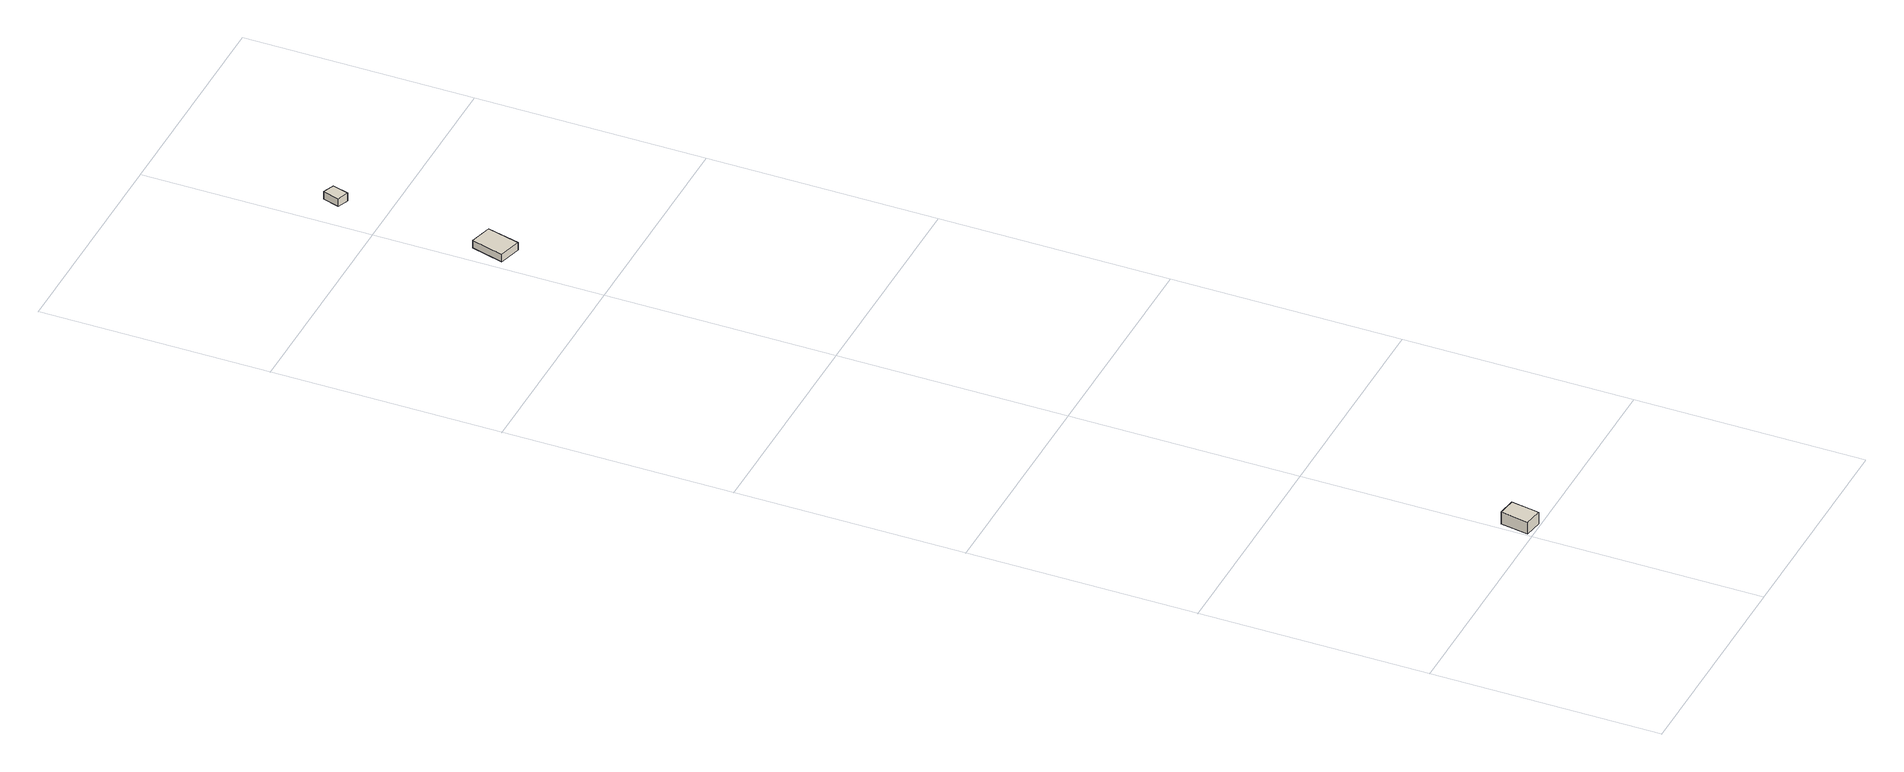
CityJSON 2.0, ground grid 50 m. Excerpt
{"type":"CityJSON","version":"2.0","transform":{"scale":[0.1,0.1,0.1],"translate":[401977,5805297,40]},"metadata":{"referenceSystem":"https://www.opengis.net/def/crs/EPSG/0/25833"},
"CityObjects":{
"building1":{"type":"Building","attributes":{"Gemeindeschluessel":"11000009","BezugspunktDach":"2200","function":"31001_1010","measuredHeight":2.85,"storeysAboveGround":1},"address":[{"country":"Germany","locality":"Berlin","thoroughfareNumber":"77B (1)","thoroughfareName":"Kleine Waldstraße"}],"geometry":[{"type":"Solid","lod":"1","boundaries":[[[[0,1,2,3]],[[4,5,6,7]],[[4,7,3,2]],[[5,4,2,1]],[[6,5,1,0]],[[7,6,0,3]]]]}]},
"building2":{"type":"Building","attributes":{"Gemeindeschluessel":"11000009","BezugspunktDach":"2200","function":"31001_2000","measuredHeight":1.75,"storeysAboveGround":1},"address":[{"country":"Germany","locality":"Berlin","thoroughfareNumber":"325D (2)","thoroughfareName":"Perlpilzstraße"}],"geometry":[{"type":"Solid","lod":"1","boundaries":[[[[8,9,10,11]],[[12,13,14,15]],[[12,15,11,10]],[[13,12,10,9]],[[14,13,9,8]],[[15,14,8,11]]]]}]},
"building3":{"type":"Building","attributes":{"Gemeindeschluessel":"11000009","BezugspunktDach":"2200","function":"51009_1610","measuredHeight":1.9,"storeysAboveGround":0},"address":[{"country":"Germany","locality":"Berlin"}],"geometry":[{"type":"Solid","lod":"1","boundaries":[[[[16,17,18,19,20]],[[21,22,23,24,25]],[[21,25,20,19]],[[22,21,19,18]],[[23,22,18,17]],[[24,23,17,16]],[[25,24,16,20]]]]}]}
},
"vertices":[
[45,5,36],[55,67,36],[16,73,36],[6,11,36],[16,73,7],[55,67,7],[45,5,7],[6,11,7],
[51,2208,41],[70,2280,41],[22,2293,41],[2,2221,41],[22,2293,23],[70,2280,23],[51,2208,23],[2,2221,23],
[66,2582,42],[76,2617,42],[72,2619,42],[52,2627,42],[41,2591,42],[52,2627,23],[72,2619,23],[76,2617,23],[66,2582,23],[41,2591,23]
]}
